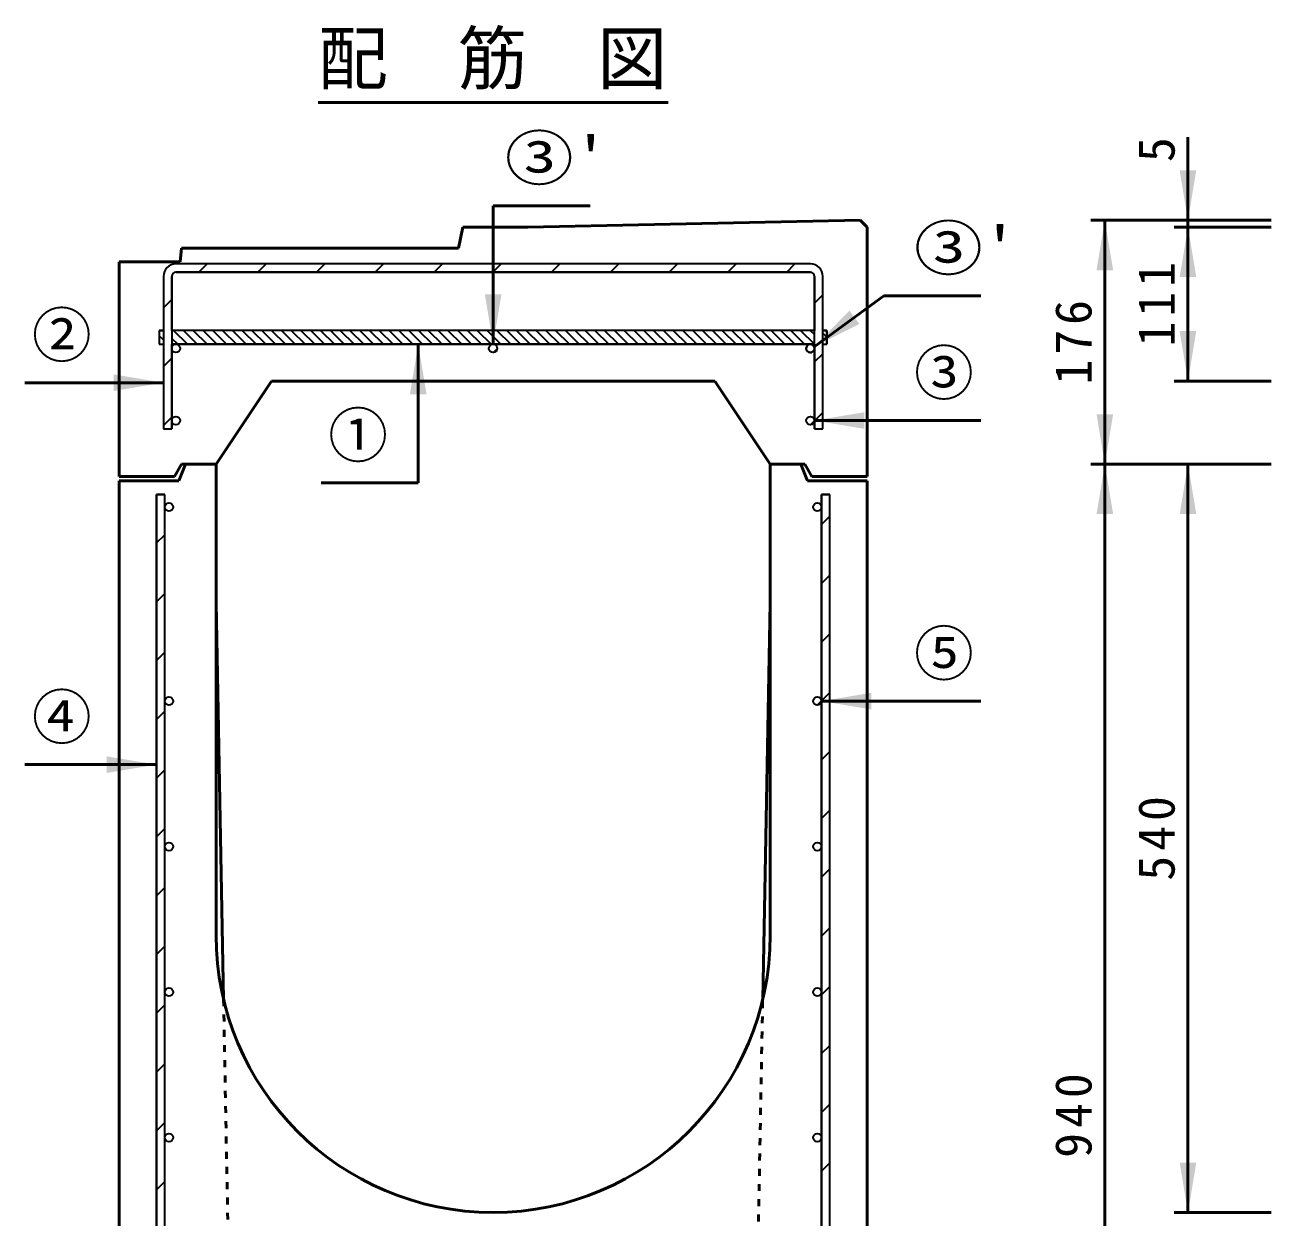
# Model space of a CAD drawing. Units: millimetres, scale not verified. Extents: x 100 to 4105, y 100 to 2870.
# Drawn here: x 1105 to 2004, y 767 to 1627 of the extents above; entities that cross this region are included whole.
import ezdxf
from ezdxf.enums import TextEntityAlignment as Align

# ---------------------------------------------------------------- set-up
doc = ezdxf.new("R2010")
doc.units = ezdxf.units.MM
doc.header["$LTSCALE"] = 5
doc.linetypes.add('USER2', pattern=[2.2, 1, -1.2])
doc.layers.add('V-nasSTD', color=7, linetype='Continuous', lineweight=35)
doc.styles.add('ＭＳ ゴシック', font='')
doc.styles.get('ＭＳ ゴシック').set_extended_font_data('MS Gothic')

msp = doc.modelspace()

# ---------------------------------------------------------------- hatches: boundary and pattern name
at = {"layer": 'V-nasSTD'}
for points in [[(1950.106, 1522.244), (1944.106, 1486.244), (1938.106, 1522.244)], [(1878.106, 1450.244), (1884.106, 1486.244), (1890.106, 1450.244)], [(1938.106, 1445.244), (1944.106, 1481.244), (1950.106, 1445.244)], [(1436.529, 1432.744), (1442.529, 1396.744), (1448.529, 1432.744)], [(1674.242, 1395.024), (1706.855, 1411.409), (1703.316, 1416.254), (1699.778, 1421.1)], [(1950.106, 1406.244), (1944.106, 1370.244), (1938.106, 1406.244)], [(1394.429, 1360.744), (1388.429, 1396.744), (1382.429, 1360.744)], [(1168.529, 1363.05), (1204.529, 1369.05), (1168.529, 1375.05)], [(1710.529, 1335.744), (1674.529, 1341.744), (1710.529, 1347.744)], [(1890.106, 1346.244), (1884.106, 1310.244), (1878.106, 1346.244)], [(1890.106, 1274.244), (1884.106, 1310.244), (1878.106, 1274.244)], [(1938.106, 1274.244), (1944.106, 1310.244), (1950.106, 1274.244)], [(1715.529, 1133.244), (1679.529, 1139.244), (1715.529, 1145.244)], [(1163.529, 1087.391), (1199.529, 1093.391), (1163.529, 1099.391)], [(1950.106, 806.244), (1944.106, 770.244), (1938.106, 806.244)]]:
    msp.add_hatch(color=256, dxfattribs=at).paths.add_polyline_path(points)

# ---------------------------------------------------------------- linework, layer by layer
at = {"layer": 'V-nasSTD', "lineweight": 50}
for p, q in [((1316.126, 1571.244), (1568.932, 1571.244)), ((1944.106, 1546.244), (1944.106, 1486.244)), ((1442.529, 1496.744), (1442.529, 1396.744)), ((1512.529, 1496.744), (1442.529, 1496.744)), ((1467.529, 1481.244), (1707.529, 1486.244)), ((1707.529, 1486.244), (1712.529, 1481.244)), ((2004.106, 1486.244), (1874.106, 1486.244)), ((1884.106, 1310.244), (1884.106, 1486.244)), ((1944.106, 1481.244), (1944.106, 1486.244)), ((1420.529, 1481.244), (1417.529, 1466.244)), ((1420.529, 1481.244), (1467.529, 1481.244)), ((1712.529, 1301.244), (1712.529, 1481.244)), ((2004.106, 1481.244), (1934.106, 1481.244)), ((1944.106, 1370.244), (1944.106, 1481.244)), ((1217.529, 1466.244), (1216.529, 1456.244)), ((1417.529, 1466.244), (1217.529, 1466.244)), ((1172.529, 1301.244), (1172.529, 1456.244)), ((1172.529, 1456.244), (1216.529, 1456.244)), ((1724.529, 1431.744), (1674.242, 1395.024)), ((1794.529, 1431.744), (1724.529, 1431.744)), ((1388.429, 1296.744), (1388.429, 1396.744)), ((1104.529, 1369.05), (1204.529, 1369.05)), ((1282.529, 1370.244), (1242.529, 1310.244)), ((1282.529, 1370.244), (1602.529, 1370.244)), ((1602.529, 1370.244), (1642.529, 1310.244)), ((2004.106, 1370.244), (1934.106, 1370.244)), ((1794.529, 1341.744), (1674.529, 1341.744)), ((1212.529, 1301.244), (1217.529, 1310.244)), ((1220.529, 1310.244), (1215.529, 1298.244)), ((1217.529, 1310.244), (1242.529, 1310.244)), ((1242.529, 1310.244), (1220.529, 1310.244)), ((1242.529, 1310.244), (1242.529, 970.244)), ((1667.529, 1310.244), (1642.529, 1310.244)), ((1642.529, 1310.244), (1642.529, 970.244)), ((1642.529, 1310.244), (1664.529, 1310.244)), ((1664.529, 1310.244), (1669.529, 1298.244)), ((1672.529, 1301.244), (1667.529, 1310.244)), ((2004.106, 1310.244), (1874.106, 1310.244)), ((1884.106, 370.244), (1884.106, 1310.244)), ((1944.106, 770.244), (1944.106, 1310.244)), ((1172.529, 1301.244), (1212.529, 1301.244)), ((1215.529, 1298.244), (1172.529, 1298.244)), ((1172.529, 370.244), (1172.529, 1298.244)), ((1318.429, 1296.744), (1388.429, 1296.744)), ((1669.529, 1298.244), (1712.529, 1298.244)), ((1712.529, 1301.244), (1672.529, 1301.244)), ((1712.529, 370.244), (1712.529, 1298.244)), ((1242.529, 1210.244), (1247.944, 924.02)), ((1637.114, 924.02), (1642.529, 1210.244)), ((1794.529, 1139.244), (1679.529, 1139.244)), ((1104.529, 1093.391), (1199.529, 1093.391)), ((2004.106, 770.244), (1934.106, 770.244))]:
    msp.add_line(p, q, dxfattribs=at)
at = {"layer": 'V-nasSTD'}
for p, q in [((1671.529, 1454.744), (1213.529, 1454.744)), ((1671.529, 1454.744), (1213.529, 1454.744)), ((1671.529, 1448.744), (1213.529, 1448.744)), ((1213.529, 1448.744), (1671.529, 1448.744)), ((1230.167, 1448.744), (1236.167, 1454.744)), ((1272.594, 1448.744), (1278.594, 1454.744)), ((1315.02, 1448.744), (1321.02, 1454.744)), ((1357.447, 1448.744), (1363.447, 1454.744)), ((1399.873, 1448.744), (1405.873, 1454.744)), ((1442.299, 1448.744), (1448.299, 1454.744)), ((1484.726, 1448.744), (1490.726, 1454.744)), ((1527.152, 1448.744), (1533.152, 1454.744)), ((1569.579, 1448.744), (1575.579, 1454.744)), ((1612.005, 1448.744), (1618.005, 1454.744)), ((1654.432, 1448.744), (1660.432, 1454.744)), ((1204.529, 1445.744), (1204.529, 1335.744)), ((1204.529, 1445.744), (1204.529, 1406.744)), ((1210.529, 1445.744), (1210.529, 1335.744)), ((1210.529, 1406.744), (1210.529, 1445.744)), ((1674.529, 1335.744), (1674.529, 1445.744)), ((1674.529, 1445.744), (1674.529, 1406.744)), ((1680.529, 1335.744), (1680.529, 1445.744)), ((1680.529, 1406.744), (1680.529, 1445.744)), ((1674.529, 1426.416), (1680.529, 1432.416)), ((1204.529, 1423.106), (1210.529, 1429.106)), ((1201.529, 1406.744), (1201.529, 1396.744)), ((1201.529, 1406.744), (1204.529, 1406.744)), ((1204.529, 1406.744), (1201.529, 1406.744)), ((1201.529, 1406.744), (1201.529, 1396.744)), ((1674.529, 1406.744), (1210.529, 1406.744)), ((1442.529, 1406.744), (1210.529, 1406.744)), ((1211.877, 1406.744), (1221.877, 1396.744)), ((1218.948, 1406.744), (1228.948, 1396.744)), ((1226.019, 1406.744), (1236.019, 1396.744)), ((1233.09, 1406.744), (1243.09, 1396.744)), ((1240.161, 1406.744), (1250.161, 1396.744)), ((1247.232, 1406.744), (1257.232, 1396.744)), ((1254.303, 1406.744), (1264.303, 1396.744)), ((1261.374, 1406.744), (1271.374, 1396.744)), ((1268.445, 1406.744), (1278.445, 1396.744)), ((1275.516, 1406.744), (1285.516, 1396.744)), ((1282.588, 1406.744), (1292.588, 1396.744)), ((1289.659, 1406.744), (1299.659, 1396.744)), ((1296.73, 1406.744), (1306.73, 1396.744)), ((1303.801, 1406.744), (1313.801, 1396.744)), ((1310.872, 1406.744), (1320.872, 1396.744)), ((1317.943, 1406.744), (1327.943, 1396.744)), ((1325.014, 1406.744), (1335.014, 1396.744)), ((1332.085, 1406.744), (1342.085, 1396.744)), ((1339.156, 1406.744), (1349.156, 1396.744)), ((1346.227, 1406.744), (1356.227, 1396.744)), ((1353.298, 1406.744), (1363.298, 1396.744)), ((1360.369, 1406.744), (1370.369, 1396.744)), ((1367.44, 1406.744), (1377.44, 1396.744)), ((1374.511, 1406.744), (1384.511, 1396.744)), ((1381.582, 1406.744), (1391.582, 1396.744)), ((1388.654, 1406.744), (1398.654, 1396.744)), ((1395.725, 1406.744), (1405.725, 1396.744)), ((1402.796, 1406.744), (1412.796, 1396.744)), ((1409.867, 1406.744), (1419.867, 1396.744)), ((1416.938, 1406.744), (1426.938, 1396.744)), ((1424.009, 1406.744), (1434.009, 1396.744)), ((1431.08, 1406.744), (1441.08, 1396.744)), ((1438.151, 1406.744), (1448.151, 1396.744)), ((1674.529, 1406.744), (1442.529, 1406.744)), ((1445.222, 1406.744), (1455.222, 1396.744)), ((1452.293, 1406.744), (1462.293, 1396.744)), ((1459.364, 1406.744), (1469.364, 1396.744)), ((1466.435, 1406.744), (1476.435, 1396.744)), ((1473.506, 1406.744), (1483.506, 1396.744)), ((1480.577, 1406.744), (1490.577, 1396.744)), ((1487.648, 1406.744), (1497.648, 1396.744)), ((1494.72, 1406.744), (1504.72, 1396.744)), ((1501.791, 1406.744), (1511.791, 1396.744)), ((1508.862, 1406.744), (1518.862, 1396.744)), ((1515.933, 1406.744), (1525.933, 1396.744)), ((1523.004, 1406.744), (1533.004, 1396.744)), ((1530.075, 1406.744), (1540.075, 1396.744)), ((1537.146, 1406.744), (1547.146, 1396.744)), ((1544.217, 1406.744), (1554.217, 1396.744)), ((1551.288, 1406.744), (1561.288, 1396.744)), ((1558.359, 1406.744), (1568.359, 1396.744)), ((1565.43, 1406.744), (1575.43, 1396.744)), ((1572.501, 1406.744), (1582.501, 1396.744)), ((1579.572, 1406.744), (1589.572, 1396.744)), ((1586.643, 1406.744), (1596.643, 1396.744)), ((1593.715, 1406.744), (1603.715, 1396.744)), ((1600.786, 1406.744), (1610.786, 1396.744)), ((1607.857, 1406.744), (1617.857, 1396.744)), ((1614.928, 1406.744), (1624.928, 1396.744)), ((1621.999, 1406.744), (1631.999, 1396.744)), ((1629.07, 1406.744), (1639.07, 1396.744)), ((1636.141, 1406.744), (1646.141, 1396.744)), ((1643.212, 1406.744), (1653.212, 1396.744)), ((1650.283, 1406.744), (1660.283, 1396.744)), ((1657.354, 1406.744), (1667.354, 1396.744)), ((1664.425, 1406.744), (1674.425, 1396.744)), ((1671.496, 1406.744), (1674.529, 1403.711)), ((1680.529, 1406.744), (1683.529, 1406.744)), ((1683.529, 1406.744), (1680.529, 1406.744)), ((1680.529, 1404.783), (1683.529, 1401.783)), ((1683.529, 1406.744), (1683.529, 1396.744)), ((1683.529, 1396.744), (1683.529, 1406.744)), ((1201.529, 1402.95), (1204.529, 1399.95)), ((1201.529, 1396.744), (1204.529, 1396.744)), ((1201.529, 1396.744), (1204.529, 1396.744)), ((1204.529, 1396.744), (1204.529, 1335.744)), ((1210.529, 1401.021), (1214.806, 1396.744)), ((1674.529, 1396.744), (1210.529, 1396.744)), ((1210.529, 1393.744), (1210.529, 1396.744)), ((1210.529, 1396.744), (1213.529, 1396.744)), ((1210.529, 1396.744), (1213.529, 1396.744)), ((1210.529, 1393.744), (1210.529, 1396.744)), ((1213.529, 1396.744), (1671.529, 1396.744)), ((1671.529, 1396.744), (1674.529, 1396.744)), ((1671.529, 1396.744), (1674.529, 1396.744)), ((1674.529, 1396.744), (1674.529, 1393.744)), ((1674.529, 1396.744), (1674.529, 1393.744)), ((1680.529, 1396.744), (1683.529, 1396.744)), ((1680.529, 1396.744), (1683.529, 1396.744)), ((1680.529, 1335.744), (1680.529, 1396.744)), ((1204.529, 1380.68), (1210.529, 1386.68)), ((1210.529, 1341.744), (1210.529, 1393.744)), ((1214.954, 1391.104), (1216.169, 1392.32)), ((1442.733, 1390.751), (1445.522, 1393.541)), ((1674.529, 1393.744), (1674.529, 1341.744)), ((1674.529, 1383.989), (1680.529, 1389.989)), ((1204.529, 1338.253), (1210.529, 1344.253)), ((1210.529, 1335.744), (1210.529, 1341.744)), ((1671.717, 1338.75), (1674.523, 1341.557)), ((1674.529, 1341.563), (1680.529, 1347.563)), ((1674.529, 1341.744), (1674.529, 1335.744)), ((1204.529, 1335.744), (1210.529, 1335.744)), ((1204.529, 1335.744), (1210.529, 1335.744)), ((1674.529, 1335.744), (1680.529, 1335.744)), ((1674.529, 1335.744), (1680.529, 1335.744)), ((1199.529, 1288.244), (1205.529, 1288.244)), ((1199.529, 404.244), (1199.529, 1288.244)), ((1205.529, 1288.244), (1199.529, 1288.244)), ((1199.529, 1288.244), (1199.529, 716.244)), ((1205.529, 404.244), (1205.529, 1288.244)), ((1205.529, 1279.244), (1205.529, 1288.244)), ((1205.529, 1279.244), (1205.529, 1288.244)), ((1679.529, 1288.244), (1685.529, 1288.244)), ((1679.529, 404.244), (1679.529, 1288.244)), ((1685.529, 1288.244), (1679.529, 1288.244)), ((1679.529, 1288.244), (1679.529, 1279.244)), ((1685.529, 1288.244), (1679.529, 1288.244)), ((1679.529, 1288.244), (1679.529, 1279.244)), ((1685.529, 404.244), (1685.529, 1288.244)), ((1685.529, 1214.255), (1685.529, 1288.244)), ((1685.529, 1214.255), (1685.529, 1288.244)), ((1205.529, 1139.244), (1205.529, 1279.244)), ((1679.529, 1279.244), (1679.529, 1139.244)), ((1679.529, 1279.244), (1679.529, 1139.244)), ((1679.529, 1266.67), (1685.529, 1272.67)), ((1199.529, 1253.36), (1205.529, 1259.36)), ((1679.529, 1224.244), (1685.529, 1230.244)), ((1199.529, 1210.934), (1205.529, 1216.934)), ((1685.529, 716.244), (1685.529, 1214.255)), ((1679.529, 1181.817), (1685.529, 1187.817)), ((1199.529, 1168.508), (1205.529, 1174.508)), ((1679.529, 1139.391), (1685.529, 1145.391)), ((1205.529, 1034.244), (1205.529, 1139.244)), ((1210.202, 1136.754), (1211.019, 1137.571)), ((1676.386, 1136.248), (1679.526, 1139.387)), ((1679.529, 1139.244), (1679.529, 1034.244)), ((1199.529, 1126.081), (1205.529, 1132.081)), ((1679.529, 1096.964), (1685.529, 1102.964)), ((1199.529, 1083.655), (1205.529, 1089.655)), ((1679.529, 1054.538), (1685.529, 1060.538)), ((1199.529, 1041.228), (1205.529, 1047.228)), ((1205.529, 929.244), (1205.529, 1034.244)), ((1679.529, 1034.244), (1679.529, 929.244)), ((1679.529, 1012.111), (1685.529, 1018.111)), ((1199.529, 998.802), (1205.529, 1004.802)), ((1679.529, 969.685), (1685.529, 975.685)), ((1199.529, 956.376), (1205.529, 962.376)), ((1205.529, 824.244), (1205.529, 929.244)), ((1679.529, 927.259), (1685.529, 933.259)), ((1679.529, 929.244), (1679.529, 824.244)), ((1199.529, 913.949), (1205.529, 919.949)), ((1679.529, 884.832), (1685.529, 890.832)), ((1199.529, 871.523), (1205.529, 877.523)), ((1679.529, 842.406), (1685.529, 848.406)), ((1199.529, 829.096), (1205.529, 835.096)), ((1205.529, 719.244), (1205.529, 824.244)), ((1679.529, 824.244), (1679.529, 719.244)), ((1679.529, 799.979), (1685.529, 805.979)), ((1199.529, 786.67), (1205.529, 792.67))]:
    msp.add_line(p, q, dxfattribs=at)
at = {"layer": 'V-nasSTD', "linetype": 'USER2', "lineweight": 50}
for p, q in [((1247.944, 924.02), (1255.97, 499.804)), ((1629.088, 499.804), (1637.114, 924.02))]:
    msp.add_line(p, q, dxfattribs=at)
at = {"layer": 'V-nasSTD'}
for centre in [(1213.529, 1393.744), (1213.529, 1393.744), (1442.529, 1393.744), (1442.529, 1393.744), (1671.529, 1393.744), (1671.529, 1393.744), (1213.529, 1341.744), (1213.529, 1341.744), (1671.529, 1341.744), (1671.529, 1341.744), (1208.529, 1279.244), (1208.529, 1279.244), (1676.529, 1279.244), (1676.529, 1279.244), (1208.529, 1139.244), (1208.529, 1139.244), (1676.529, 1139.244), (1676.529, 1139.244), (1208.529, 1034.244), (1208.529, 1034.244), (1676.529, 1034.244), (1676.529, 1034.244), (1208.529, 929.244), (1208.529, 929.244), (1676.529, 929.244), (1676.529, 929.244), (1208.529, 824.244), (1208.529, 824.244), (1676.529, 824.244), (1676.529, 824.244)]:
    msp.add_circle(centre, 3, dxfattribs=at)
for centre, radius, start, end in [((1213.529, 1445.744), 9, 90, 180), ((1213.529, 1445.744), 9, 90, 180), ((1213.529, 1445.744), 3, 90, 180), ((1213.529, 1445.744), 3, 90, 180), ((1671.529, 1445.744), 9, 0, 90), ((1671.529, 1445.744), 9, 0, 90), ((1671.529, 1445.744), 3, 0, 90), ((1671.529, 1445.744), 3, 0, 90), ((1671.529, 1393.744), 3, 90, 207.36074), ((1671.529, 1393.744), 3, 90, 207.36074), ((1671.529, 1393.744), 3, 0, 90), ((1671.529, 1393.744), 3, 207.36074, 0)]:
    msp.add_arc(centre, radius, start, end, dxfattribs=at)
at = {"layer": 'V-nasSTD', "lineweight": 50}
for start, end in [(180, 270), (270, 0)]:
    msp.add_arc((1442.529, 970.244), 200, start, end, dxfattribs=at)

# ---------------------------------------------------------------- texts
at = {"layer": 'V-nasSTD', "style": 'ＭＳ ゴシック'}
for s, height, p in [('配\u3000筋\u3000図', 36.95, (1316.126, 1621.644)), ('②', 31.67, (1109.529, 1419.25)), ('③', 31.67, (1746.329, 1391.944)), ('①', 31.67, (1323.429, 1346.944)), ('⑤', 31.67, (1746.329, 1189.444)), ('④', 31.67, (1109.529, 1143.591))]:
    msp.add_text(s, height=height, dxfattribs=at).set_placement(p, align=Align.TOP_LEFT)
at = {"layer": 'V-nasSTD', "style": 'ＭＳ ゴシック', "width": 1.15}
for p in [(1450.929, 1546.944), (1746.329, 1481.944)]:
    msp.add_text("③'", height=31.67, dxfattribs=at).set_placement(p, align=Align.TOP_LEFT)
at = {"layer": 'V-nasSTD', "style": 'ＭＳ ゴシック'}
msp.add_text('5', height=26.39, rotation=90, dxfattribs=at).set_placement((1908.106, 1528.244), align=Align.TOP_LEFT)
at = {"layer": 'V-nasSTD', "char_height": 26.39, "attachment_point": 1, "rotation": 90, "style": 'ＭＳ ゴシック'}
for s, insert in [('\\T1.2;111', (1908.106, 1395.144)), ('\\T1.2;176', (1848.106, 1367.644)), ('\\T1.2;540', (1908.106, 1009.644)), ('\\T1.2;940', (1848.106, 809.644))]:
    msp.add_mtext(s, dxfattribs=dict(at, insert=insert))

doc.saveas('drawing.dxf')
